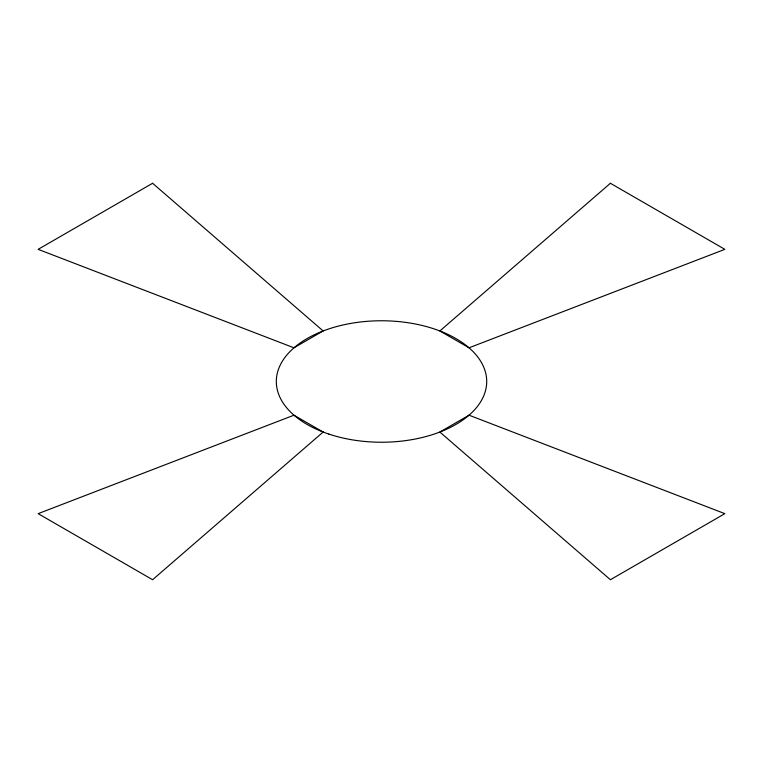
<?xml version="1.0" encoding="UTF-8"?>
<svg xmlns="http://www.w3.org/2000/svg" width="763" height="763" viewBox="0 0 763 763"><rect width="100%" height="100%" fill="white"/><g stroke="black" fill="none" stroke-linecap="round" stroke-linejoin="round"><path stroke-width="1.14" d="M323.14 432.039L152.6 579.727L38.15 513.652L293.965 415.196L323.14 432.039M610.4 183.273L439.86 330.961L469.035 347.804L724.85 249.348L610.4 183.273M152.6 183.273L38.15 249.348L293.965 347.804L323.14 330.961L152.6 183.273M469.035 415.196L439.86 432.039L610.4 579.727L724.85 513.652L469.035 415.196M328.901 434.099A105.208 60.744 0 0 0 486.708 381.5A105.208 60.744 0 0 0 328.901 328.901A105.208 60.744 0 0 0 328.901 434.099"/></g></svg>
